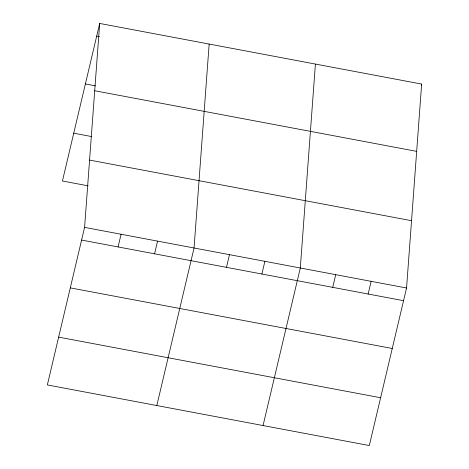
<?xml version="1.0" encoding="UTF-8"?>
<svg xmlns="http://www.w3.org/2000/svg" width="469" height="469" viewBox="0 0 469 469"><rect width="100%" height="100%" fill="white"/><g stroke="black" fill="none" stroke-linecap="round" stroke-linejoin="round"><path stroke-width="0.7" d="M84.59 227.383L99.686 23.45L421.654 84.068L406.559 288.001L369.314 445.55L47.346 384.932L84.59 227.383L406.559 288.001M209.156 44.063L194.055 247.99L156.816 405.544M315.408 64.065L300.307 267.992L263.062 425.547M99.686 23.45L62.441 180.999L88.201 185.853M118.077 246.94L121.078 234.248M154.571 253.805L157.566 241.119M226.474 267.348L229.476 254.661M261.89 274.013L264.891 261.327M332.726 287.35L335.722 274.664M368.142 294.016L371.137 281.33M421.32 85.481L421.654 84.068M96.69 36.136L99.551 36.676M85.387 83.945L95.406 85.827M94.703 90.746L416.671 151.364M73.744 133.196L91.631 136.561M89.573 160.081L411.536 220.7M81.588 240.069L403.557 300.688M70.291 287.872L392.254 348.49M58.648 337.129L380.611 397.747"/></g></svg>
